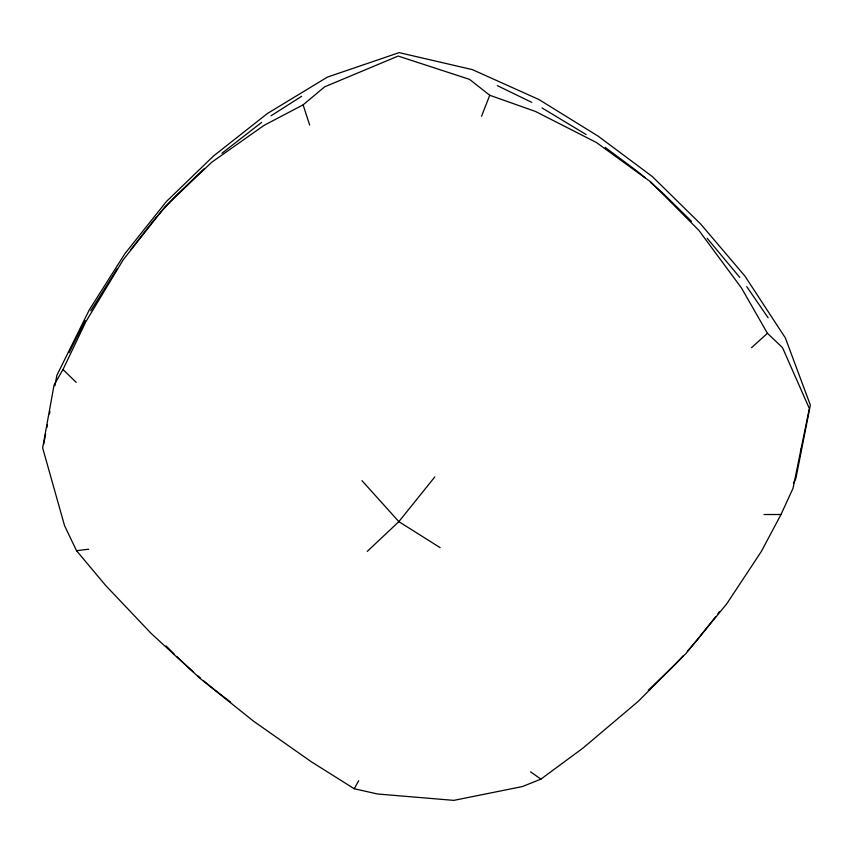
<?xml version="1.0" encoding="UTF-8"?>
<svg xmlns="http://www.w3.org/2000/svg" width="853" height="853" viewBox="0 0 853 853"><rect width="100%" height="100%" fill="white"/><g stroke="black" fill="none" stroke-linecap="round" stroke-linejoin="round"><path stroke-width="1.28" d="M49.495 413.886L49.922 411.391M800.509 451.461L800.935 448.966M43.652 444.477L45.646 434.038M46.894 427.513L47.395 424.911M54.891 385.759L56.884 375.32L89.32 309.81L124.954 253.608L166.463 201.457L213.538 155.982L267.405 113.513L327.477 77.069L399.161 52.63L472.381 69.626L538.989 99.556L598.22 136.213L652.257 176.496L700.665 224.03L744.957 276.116L785.336 337.884L810.35 405.079L795.86 478.554L793.461 483.267M481.55 116.232L489.75 95.269L469.545 79.372L398.17 56.063L324.652 86.825L303.092 104.855L263.95 125.423L211.715 162.262L164.896 206.852L123.131 259.898L85.854 321.72L62.994 369.498L54.059 385.066L42.65 447.921L64.572 525.736L76.546 550.707L105.569 585.361L151.066 633.342L200.167 678.466L253.512 721.158L311.548 761.921L354.24 788.737L377.538 793.994L453.839 800.37L522.431 786.551L540.898 779.141L583.132 747.964L638.193 701.39L685.961 653.505L726.777 603.753L761.217 551.678L780.996 514.508L793.023 488.3L809.348 408.523L782.51 347.64L767.444 333.299L741.502 288.026L698.842 230.31L650.69 181.892L596.396 142.494L535.524 111.476L489.75 95.269M69.146 352.577L85.215 320.621M354.24 788.737L358.697 780.666M90.738 310.791L117.309 268.578M130.562 249.865L153.444 220.724A524.062 505.253 16.2 0 1 177.616 194.079L204.507 168.372M717.97 613.648L719.516 611.548M715.678 616.719L697.423 639.633A524.062 505.253 16.2 0 1 687.283 651.287M434.827 476.902L398.863 521.641L367.248 551.39M751.546 347.672L767.444 333.299M648.312 690.226L673.241 666.289A524.062 505.253 16.2 0 0 683.008 655.989M221.951 153.252L261.711 122.342M271.051 115.784L301.663 96.293M76.546 550.707L88.691 549.225M764.032 514.53L780.996 514.508M497.299 85.631L531.792 102.371M542.039 107.926L586.107 134.518M440.116 547.647L398.863 521.641L361.96 480.644M605.235 147.42L636.189 170.483A523.55 504.752 16.2 0 1 645.422 178.032M530.577 771.837L540.898 779.141M230.641 702.168L214.679 689.874A523.55 504.752 16.2 0 1 207.439 683.989M174.023 653.846L166.047 645.902M176.816 656.554L186.711 665.905A523.55 504.752 16.2 0 0 193.62 672.143M62.994 369.498L76.216 382.368M691.559 221.417L664.146 194.452A523.55 504.752 16.2 0 0 650.381 182.233M707.126 238.254L739.786 277.428M746.738 286.619L768.137 317.785M303.092 104.855L309.671 125.06M206.437 683.157A523.55 504.752 16.2 0 1 203.451 680.651M200.476 678.124A523.55 504.752 16.2 0 1 197.533 675.576"/></g></svg>
